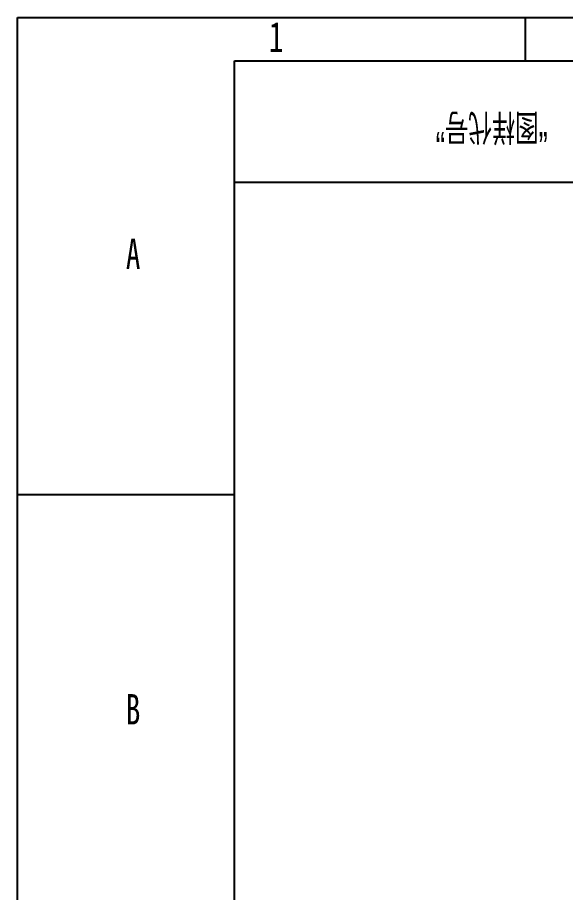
# Model space of a CAD drawing. Header units: millimetres. Extents: x -14348 to 6039, y -1826 to 2921.
# Drawn here: x -14348 to -13033, y 774 to 2875 of the extents above; entities that cross this region are included whole.
import ezdxf

# ---------------------------------------------------------------- set-up
doc = ezdxf.new("R2010")
doc.units = ezdxf.units.MM
doc.layers.add('图框', color=7, linetype='Continuous')
doc.layers.add('粗实线层', color=7, linetype='Continuous', lineweight=25)
doc.styles.add('SLDTEXTSTYLE0', font='TXT', dxfattribs={"width": 0.7, "bigfont": 'bigfont'})
doc.styles.add('SLDTEXTSTYLE5', font='TXT', dxfattribs={"width": 0.7})

msp = doc.modelspace()

# ---------------------------------------------------------------- linework, layer by layer
at = {"layer": '图框'}
for p, q in [((-14348.301, -1499.654), (-14348.301, 2875.346)), ((-14348.301, 2875.346), (-8160.801, 2875.346)), ((-13129.551, 2875.346), (-13129.551, 2771.179)), ((-14348.301, 1729.513), (-13827.468, 1729.513))]:
    msp.add_line(p, q, dxfattribs=at)
at = {"layer": '图框', "linetype": 'Continuous', "lineweight": 25}
for p, q in [((-13827.468, -1395.487), (-13827.468, 2771.179)), ((-13827.468, 2771.179), (-8264.968, 2771.179))]:
    msp.add_line(p, q, dxfattribs=at)
at = {"layer": '粗实线层'}
msp.add_line((-13827.468, 2479.513), (-12577.468, 2479.513), dxfattribs=at)

# ---------------------------------------------------------------- texts
at = {"layer": '图框', "char_height": 72.917, "attachment_point": 2, "style": 'SLDTEXTSTYLE5'}
for s, insert in [('1', (-13727.584, 2865.056)), ('A', (-14070.795, 2344.222)), ('B', (-14070.795, 1250.472))]:
    msp.add_mtext(s, dxfattribs=dict(at, insert=insert))
at = {"layer": '图框', "insert": (-13210.053, 2576.486), "char_height": 72.9167, "attachment_point": 2, "rotation": 180, "style": 'SLDTEXTSTYLE0'}
msp.add_mtext('“图样代号”', dxfattribs=at)

doc.saveas('drawing.dxf')
